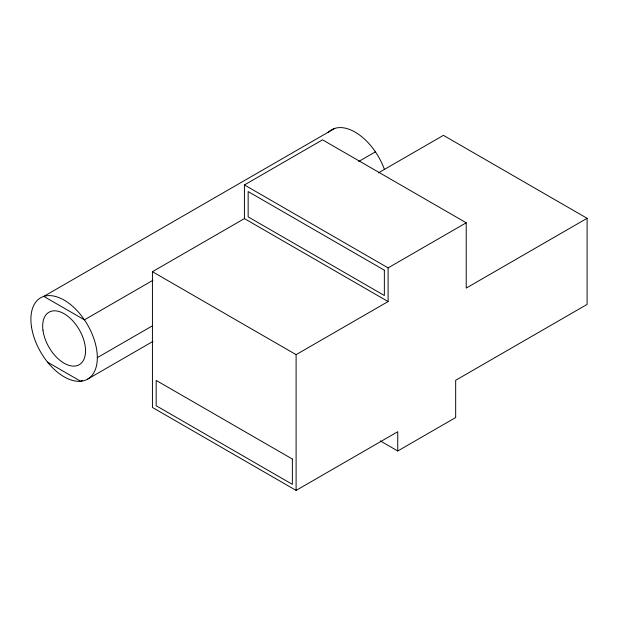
<?xml version="1.0" encoding="UTF-8"?>
<svg xmlns="http://www.w3.org/2000/svg" width="618" height="618" viewBox="0 0 618 618"><rect width="100%" height="100%" fill="white"/><g stroke="black" fill="none" stroke-linecap="round" stroke-linejoin="round"><path stroke-width="0.93" d="M334.794 128.397L43.801 296.393L84.419 319.846L152.986 280.263M244.419 184.936L388.096 267.888L388.096 301.553L244.419 218.594L244.419 184.936L322.542 139.83L466.219 222.781L466.219 288.088L587.1 218.301L587.1 304.404L455.667 380.294L455.667 417.544L397.737 450.985L380.194 440.858M397.737 450.985L397.737 431.727L296.107 490.406L152.43 407.447L152.43 271.704L244.419 218.594M358.687 161.499L375.412 151.85M378.394 172.886L443.423 135.35L587.1 218.301M97.327 357.637L151.881 326.142M82.31 380.317L80.657 381.267L47.571 362.171M87.779 379.035L153.001 341.375M388.096 267.888L466.219 222.781M152.43 271.704L296.107 354.655L388.096 301.553M296.107 354.655L296.107 490.406M327.965 132.685A46.968 27.115 60 0 1 384.296 169.046M384.357 270.197L248.158 191.565L248.158 216.872L384.357 295.504L384.357 270.197M292.368 459.05L156.169 380.418L156.169 405.725L292.368 484.357L292.368 459.05M31.572 327.347A46.968 27.115 60 0 0 86.134 379.885A46.968 27.115 60 0 0 74.631 308.166A46.968 27.115 60 0 0 31.572 327.347M42.951 330.151A30.305 17.497 60 0 0 77.621 365.47A30.305 17.497 60 0 0 71.765 319.776A30.305 17.497 60 0 0 42.951 330.151"/></g></svg>
